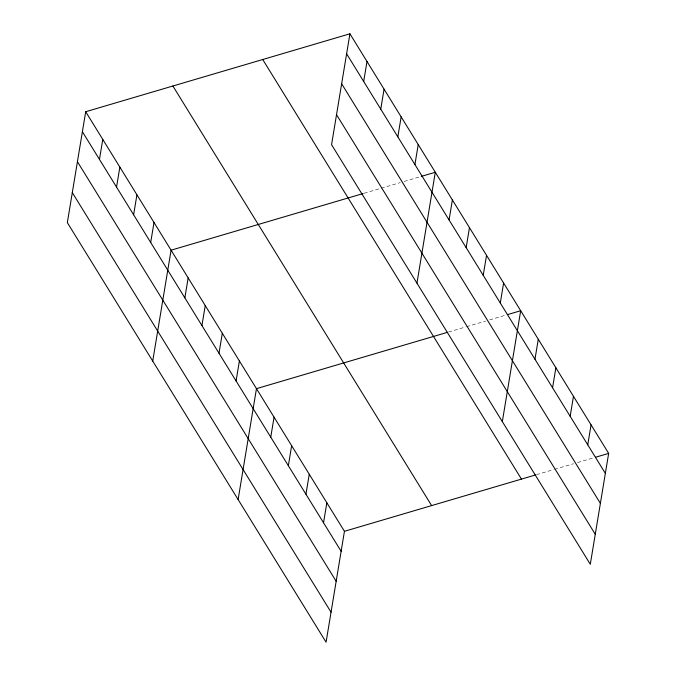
<?xml version="1.0" encoding="UTF-8"?>
<svg xmlns="http://www.w3.org/2000/svg" width="676" height="676" viewBox="0 0 676 676"><rect width="100%" height="100%" fill="white"/><g stroke="black" fill="none" stroke-linecap="round" stroke-linejoin="round"><path stroke-width="0.51" stroke-dasharray="3.38 2.54" d="M364.144 193.251L380.182 188.519M381.18 188.224L400.226 182.613M404.231 181.43L421.275 176.402M448.526 332.009L465.561 326.981M466.567 326.685L485.613 321.075M489.618 319.892L506.654 314.864M536.499 474.67L553.534 469.643M554.54 469.347L573.578 463.728M577.591 462.553L593.621 457.821"/><path stroke-width="1.01" d="M85.7 111.726L67.338 222.615L326.077 642.2L344.439 531.311L85.7 111.726L349.923 33.8L608.662 453.385L590.3 564.274L331.561 144.689L349.923 33.8M99.465 159.401L102.777 139.417M116.542 187.1L119.855 167.116M133.62 214.791L136.932 194.806M150.697 242.481L154.01 222.497M152.725 361.077L171.079 250.188L363.147 193.547M184.852 297.863L188.156 277.887M201.93 325.562L205.234 305.577M219.007 353.252L222.311 333.268M236.085 380.943L239.388 360.959M238.113 499.539L256.466 388.658L447.529 332.305M270.755 437.169L274.059 417.185M288.348 465.705L291.652 445.721M363.688 81.475L367 61.491M305.941 494.232L309.253 474.248M380.765 109.166L384.069 89.181M323.534 522.768L326.846 502.783M397.843 136.865L401.147 116.88M414.92 164.555L418.224 144.571M416.948 283.151L435.302 172.262L421.275 176.402M449.075 219.937L452.379 199.952M466.153 247.636L469.457 227.651M483.222 275.326L486.534 255.342M500.299 303.017L503.612 283.033M502.327 421.613L520.689 310.723L507.659 314.568M534.97 359.243L538.282 339.259M552.571 387.77L555.875 367.786M570.164 416.306L573.468 396.322M587.757 444.842L591.061 424.858M344.439 531.311L535.493 474.966M595.632 457.23L608.662 453.385M346.611 53.784L605.35 473.369M341.642 83.782L600.381 503.367M336.53 114.692L595.269 534.277M262.727 59.513L521.466 479.098M172.895 86.013L431.634 505.597M82.388 131.71L341.126 551.295M77.427 161.708L336.166 581.292M72.307 192.618L331.046 612.202"/></g></svg>
